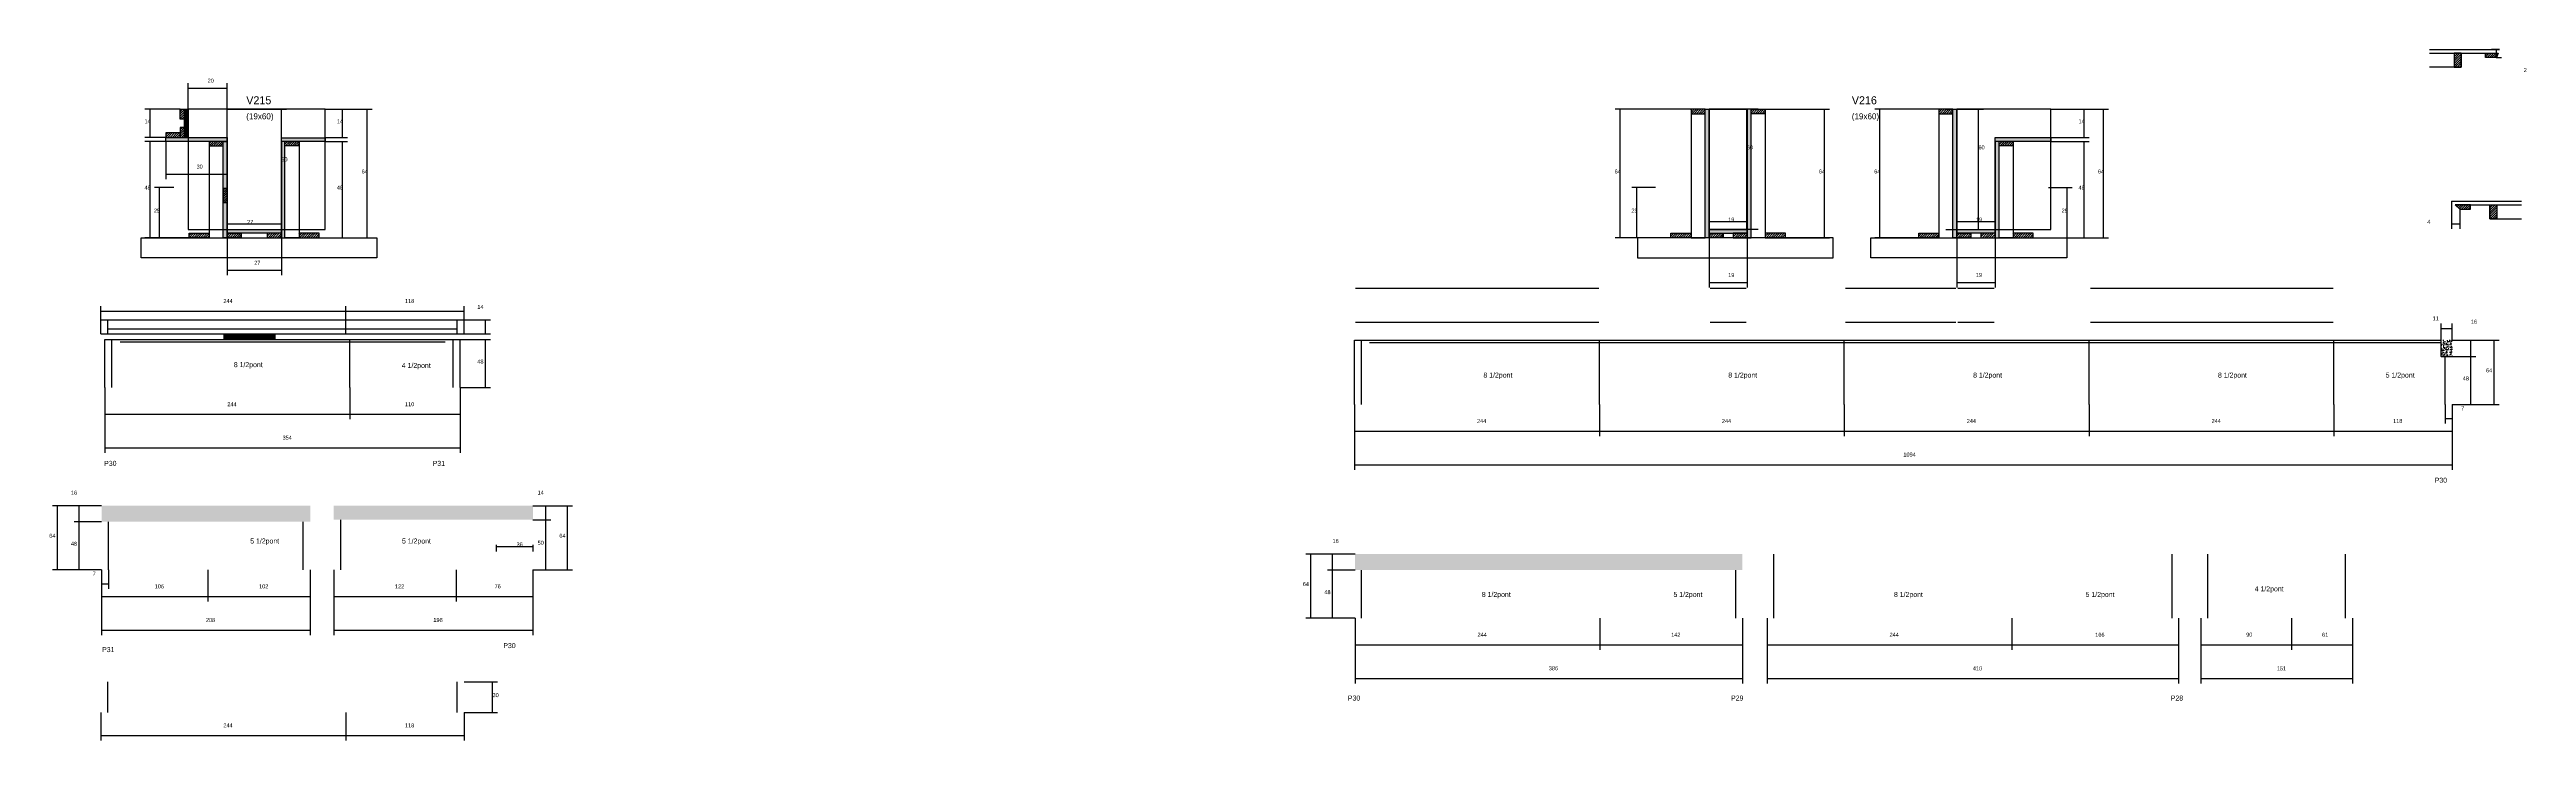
# Model space of a CAD drawing. Header units: metres. Extents: x -2848 to 22762, y -45195 to 1016.
# Drawn here: x 15804 to 18272, y -13829 to -13140 of the extents above; entities that cross this region are included whole.
import ezdxf

# ---------------------------------------------------------------- set-up
doc = ezdxf.new("R2010")
doc.units = ezdxf.units.M
for name, color, linetype in [('CONCRETO', 251, 'Continuous'), ('COTA', 4, 'Continuous'), ('Cota Seção (2x)', 4, 'Continuous'), ('Hachura', 253, 'Continuous'), ('Madeira', 126, 'Continuous'), ('NOMENCLATURA', 7, 'Continuous'), ('Painéis', 200, 'Continuous'), ('SARR_2.2x7', 40, 'Continuous'), ('SARR_EDITAR', 141, 'Continuous'), ('Texto Seção', 7, 'Continuous')]:
    doc.layers.add(name, color=color, linetype=linetype)

msp = doc.modelspace()

# ---------------------------------------------------------------- hatches: boundary and pattern name
at = {"layer": 'COTA'}
h = msp.add_hatch(dxfattribs=at)
h.set_pattern_fill('AR-CONC', scale=0.03)
h.paths.add_polyline_path([(18198.3, -13430.3), (18187.3, -13430.3), (18187.3, -13446.3), (18198.3, -13446.3)])
h = msp.add_hatch(dxfattribs=at)
h.set_pattern_fill('AR-CONC', scale=0.03)
h.paths.add_polyline_path([(15855.8, -13611.2), (15855.8, -13595.2), (15855.8, -13595.2), (16063.8, -13595.2), (16063.8, -13595.2), (16063.8, -13611.2), (16063.8, -13611.2), (15855.8, -13611.2)])
h = msp.add_hatch(dxfattribs=at)
h.set_pattern_fill('AR-CONC', scale=0.03)
h.paths.add_polyline_path([(16087.2, -13609.2), (16087.2, -13595.2), (16087.2, -13595.2), (16285.7, -13595.2), (16285.7, -13595.2), (16285.7, -13609.2), (16285.7, -13609.2), (16087.2, -13609.2)])
h = msp.add_hatch(dxfattribs=at)
h.set_pattern_fill('AR-CONC', scale=0.03)
h.paths.add_polyline_path([(17491, -13659.4), (17491, -13643.4), (17491, -13643.4), (17105, -13643.4), (17105, -13643.4), (17105, -13659.4), (17105, -13659.4), (17491, -13659.4)])
at = {"layer": 'Hachura'}
h = msp.add_hatch(dxfattribs=at)
h.set_pattern_fill('ANSI31', scale=0.5)
h.paths.add_polyline_path([(18207.2, -13144), (18200.2, -13144), (18200.2, -13158), (18207.2, -13158)])
h = msp.add_hatch(dxfattribs=at)
h.set_pattern_fill('ANSI31', scale=0.5)
h.paths.add_polyline_path([(18244.2, -13144), (18242.4, -13148.4), (18242.4, -13148.4), (18231.6, -13148.4), (18231.6, -13148.4), (18231.6, -13144), (18231.6, -13144), (18244.2, -13144)])
h = msp.add_hatch(dxfattribs=at)
h.set_pattern_fill('ANSI31', scale=0.5)
h.paths.add_polyline_path([(15934, -13200), (15938.4, -13200), (15938.4, -13200), (15938.4, -13210), (15938.4, -13210), (15934, -13210), (15934, -13210), (15934, -13200)])
h = msp.add_hatch(color=8, dxfattribs=at)
h.dxf.hatch_style = 1
h.paths.add_polyline_path([(15938.4, -13200), (15942, -13200), (15942, -13200), (15942, -13228), (15942, -13228), (15938.4, -13228), (15938.4, -13228), (15938.4, -13200)])
h = msp.add_hatch(dxfattribs=at)
h.set_pattern_fill('ANSI31', scale=0.5)
h.paths.add_polyline_path([(17453.8, -13204.4), (17453.8, -13200), (17453.8, -13200), (17439.8, -13200), (17439.8, -13200), (17439.8, -13204.4), (17439.8, -13204.4), (17453.8, -13204.4)])
h = msp.add_hatch(color=8, dxfattribs=at)
h.dxf.hatch_style = 1
h.paths.add_polyline_path([(17453.8, -13200), (17457.8, -13200), (17457.8, -13200), (17457.8, -13328), (17457.8, -13328), (17453.8, -13328), (17453.8, -13328), (17453.8, -13200)])
h = msp.add_hatch(color=8, dxfattribs=at)
h.dxf.hatch_style = 1
h.paths.add_polyline_path([(17499.8, -13200), (17495.8, -13200), (17495.8, -13200), (17495.8, -13328), (17495.8, -13328), (17499.8, -13328), (17499.8, -13328), (17499.8, -13200)])
h = msp.add_hatch(dxfattribs=at)
h.set_pattern_fill('ANSI31', scale=0.5)
h.paths.add_polyline_path([(17499.8, -13204.4), (17499.8, -13200), (17499.8, -13200), (17513.8, -13200), (17513.8, -13200), (17513.8, -13204.4), (17513.8, -13204.4), (17499.8, -13204.4)])
h = msp.add_hatch(dxfattribs=at)
h.set_pattern_fill('ANSI31', scale=0.5)
h.paths.add_polyline_path([(17700.7, -13204.4), (17700.7, -13200), (17700.7, -13200), (17686.7, -13200), (17686.7, -13200), (17686.7, -13204.4), (17686.7, -13204.4), (17700.7, -13204.4)])
h = msp.add_hatch(color=8, dxfattribs=at)
h.dxf.hatch_style = 1
h.paths.add_polyline_path([(17700.7, -13200), (17704.7, -13200), (17704.7, -13200), (17704.7, -13328), (17704.7, -13328), (17700.7, -13328), (17700.7, -13328), (17700.7, -13200)])
h = msp.add_hatch(dxfattribs=at)
h.set_pattern_fill('ANSI31', scale=0.5)
h.paths.add_polyline_path([(15934, -13228), (15934, -13223.6), (15934, -13223.6), (15920, -13223.6), (15920, -13223.6), (15920, -13228), (15920, -13228), (15934, -13228)])
h = msp.add_hatch(color=8, dxfattribs=at)
h.dxf.hatch_style = 1
h.paths.add_polyline_path([(15920, -13232), (15920, -13228), (15920, -13228), (15981, -13228), (15981, -13228), (15981, -13232), (15981, -13232), (15920, -13232)])
h = msp.add_hatch(dxfattribs=at)
h.set_pattern_fill('ANSI31', scale=0.5)
h.paths.add_polyline_path([(15934, -13228), (15938.4, -13228), (15938.4, -13228), (15938.4, -13218), (15938.4, -13218), (15934, -13218), (15934, -13218), (15934, -13228)])
h = msp.add_hatch(color=8, dxfattribs=at)
h.dxf.hatch_style = 1
h.paths.add_polyline_path([(16035, -13232), (16035, -13228.4), (16035, -13228.4), (16078.6, -13228.4), (16078.6, -13228.4), (16078.6, -13232), (16078.6, -13232), (16035, -13232)])
h = msp.add_hatch(color=8, dxfattribs=at)
h.dxf.hatch_style = 1
h.paths.add_polyline_path([(17746.7, -13228), (17742.7, -13228), (17742.7, -13228), (17742.7, -13328), (17742.7, -13328), (17746.7, -13328), (17746.7, -13328), (17746.7, -13228)])
h = msp.add_hatch(color=8, dxfattribs=at)
h.dxf.hatch_style = 1
h.paths.add_polyline_path([(17742.7, -13232), (17742.7, -13228), (17742.7, -13228), (17798.3, -13228), (17798.3, -13228), (17798.3, -13232), (17798.3, -13232), (17742.7, -13232)])
h = msp.add_hatch(dxfattribs=at)
h.set_pattern_fill('ANSI31', scale=0.5)
h.paths.add_polyline_path([(15977, -13236.4), (15977, -13232), (15977, -13232), (15963, -13232), (15963, -13232), (15963, -13236.4), (15963, -13236.4), (15977, -13236.4)])
h = msp.add_hatch(color=8, dxfattribs=at)
h.dxf.hatch_style = 1
h.paths.add_polyline_path([(15977, -13232), (15981, -13232), (15981, -13232), (15981, -13328), (15981, -13328), (15977, -13328), (15977, -13328), (15977, -13232)])
h = msp.add_hatch(color=8, dxfattribs=at)
h.dxf.hatch_style = 1
h.paths.add_polyline_path([(16038.6, -13232), (16035, -13232), (16035, -13232), (16035, -13328), (16035, -13328), (16038.6, -13328), (16038.6, -13328), (16038.6, -13232)])
h = msp.add_hatch(dxfattribs=at)
h.set_pattern_fill('ANSI31', scale=0.5)
h.paths.add_polyline_path([(16038.6, -13236.4), (16038.6, -13232), (16038.6, -13232), (16052.6, -13232), (16052.6, -13232), (16052.6, -13236.4), (16052.6, -13236.4), (16038.6, -13236.4)])
h = msp.add_hatch(dxfattribs=at)
h.set_pattern_fill('ANSI31', scale=0.5)
h.paths.add_polyline_path([(17746.7, -13236.4), (17746.7, -13232), (17746.7, -13232), (17760.7, -13232), (17760.7, -13232), (17760.7, -13236.4), (17760.7, -13236.4), (17746.7, -13236.4)])
h = msp.add_hatch(dxfattribs=at)
h.set_pattern_fill('ANSI31', scale=0.5)
h.paths.add_polyline_path([(15977, -13293), (15981.4, -13293), (15981.4, -13293), (15981.4, -13279), (15981.4, -13279), (15977, -13279), (15977, -13279), (15977, -13293)])
h = msp.add_hatch(dxfattribs=at)
h.set_pattern_fill('ANSI31', scale=0.5)
h.paths.add_polyline_path([(18201.3, -13295.3), (18205.9, -13299.7), (18205.9, -13299.7), (18216.7, -13299.7), (18216.7, -13299.7), (18216.7, -13295.3), (18216.7, -13295.3), (18201.3, -13295.3)])
h = msp.add_hatch(dxfattribs=at)
h.set_pattern_fill('ANSI31', scale=0.5)
h.paths.add_polyline_path([(18235.9, -13295.3), (18242.9, -13295.3), (18242.9, -13309.3), (18235.9, -13309.3)])
h = msp.add_hatch(dxfattribs=at)
h.set_pattern_fill('ANSI31', scale=0.5)
h.paths.add_polyline_path([(15943, -13328), (15943, -13323.6), (15943, -13323.6), (15963, -13323.6), (15963, -13323.6), (15963, -13328), (15963, -13328), (15943, -13328)])
h = msp.add_hatch(color=8, dxfattribs=at)
h.dxf.hatch_style = 1
h.paths.add_polyline_path([(15981, -13323.6), (15981, -13320), (15981, -13320), (16035, -13320), (16035, -13320), (16035, -13323.6), (16035, -13323.6), (15981, -13323.6)])
h = msp.add_hatch(dxfattribs=at)
h.set_pattern_fill('ANSI31', scale=0.5)
h.paths.add_polyline_path([(15981, -13328), (15981, -13323.6), (15981, -13323.6), (15995, -13323.6), (15995, -13323.6), (15995, -13328), (15995, -13328), (15981, -13328)])
h = msp.add_hatch(dxfattribs=at)
h.set_pattern_fill('ANSI31', scale=0.5)
h.paths.add_polyline_path([(16035, -13328), (16035, -13323.6), (16035, -13323.6), (16021, -13323.6), (16021, -13323.6), (16021, -13328), (16021, -13328), (16035, -13328)])
h = msp.add_hatch(dxfattribs=at)
h.set_pattern_fill('ANSI31', scale=0.5)
h.paths.add_polyline_path([(16072.6, -13328), (16072.6, -13323.6), (16072.6, -13323.6), (16052.6, -13323.6), (16052.6, -13323.6), (16052.6, -13328), (16052.6, -13328), (16072.6, -13328)])
h = msp.add_hatch(dxfattribs=at)
h.set_pattern_fill('ANSI31', scale=0.5)
h.paths.add_polyline_path([(17419.8, -13328), (17419.8, -13323.6), (17419.8, -13323.6), (17439.8, -13323.6), (17439.8, -13323.6), (17439.8, -13328), (17439.8, -13328), (17419.8, -13328)])
h = msp.add_hatch(color=8, dxfattribs=at)
h.dxf.hatch_style = 1
h.paths.add_polyline_path([(17495.8, -13323.6), (17495.8, -13320), (17495.8, -13320), (17457.8, -13320), (17457.8, -13320), (17457.8, -13323.6), (17457.8, -13323.6), (17495.8, -13323.6)])
h = msp.add_hatch(dxfattribs=at)
h.set_pattern_fill('ANSI31', scale=0.5)
h.paths.add_polyline_path([(17457.8, -13328), (17457.8, -13323.6), (17457.8, -13323.6), (17471.8, -13323.6), (17471.8, -13323.6), (17471.8, -13328), (17471.8, -13328), (17457.8, -13328)])
h = msp.add_hatch(dxfattribs=at)
h.set_pattern_fill('ANSI31', scale=0.5)
h.paths.add_polyline_path([(17495.8, -13328), (17495.8, -13323.6), (17495.8, -13323.6), (17481.8, -13323.6), (17481.8, -13323.6), (17481.8, -13328), (17481.8, -13328), (17495.8, -13328)])
h = msp.add_hatch(dxfattribs=at)
h.set_pattern_fill('ANSI31', scale=0.5)
h.paths.add_polyline_path([(17533.8, -13328), (17533.8, -13323.6), (17533.8, -13323.6), (17513.8, -13323.6), (17513.8, -13323.6), (17513.8, -13328), (17513.8, -13328), (17533.8, -13328)])
h = msp.add_hatch(dxfattribs=at)
h.set_pattern_fill('ANSI31', scale=0.5)
h.paths.add_polyline_path([(17666.7, -13328), (17666.7, -13323.6), (17666.7, -13323.6), (17686.7, -13323.6), (17686.7, -13323.6), (17686.7, -13328), (17686.7, -13328), (17666.7, -13328)])
h = msp.add_hatch(color=8, dxfattribs=at)
h.dxf.hatch_style = 1
h.paths.add_polyline_path([(17704.7, -13323.6), (17704.7, -13320), (17704.7, -13320), (17742.7, -13320), (17742.7, -13320), (17742.7, -13323.6), (17742.7, -13323.6), (17704.7, -13323.6)])
h = msp.add_hatch(dxfattribs=at)
h.set_pattern_fill('ANSI31', scale=0.5)
h.paths.add_polyline_path([(17704.7, -13328), (17704.7, -13323.6), (17704.7, -13323.6), (17718.7, -13323.6), (17718.7, -13323.6), (17718.7, -13328), (17718.7, -13328), (17704.7, -13328)])
h = msp.add_hatch(dxfattribs=at)
h.set_pattern_fill('ANSI31', scale=0.5)
h.paths.add_polyline_path([(17742.7, -13328), (17742.7, -13323.6), (17742.7, -13323.6), (17728.7, -13323.6), (17728.7, -13323.6), (17728.7, -13328), (17728.7, -13328), (17742.7, -13328)])
h = msp.add_hatch(dxfattribs=at)
h.set_pattern_fill('ANSI31', scale=0.5)
h.paths.add_polyline_path([(17780.7, -13328), (17780.7, -13323.6), (17780.7, -13323.6), (17760.7, -13323.6), (17760.7, -13323.6), (17760.7, -13328), (17760.7, -13328), (17780.7, -13328)])

# ---------------------------------------------------------------- linework, layer by layer
at = {"layer": 'CONCRETO'}
for points in [[(16035, -13200), (15981, -13200), (15981, -13200), (15942, -13200), (15942, -13228), (15981, -13228), (15981, -13320), (16035, -13320), (16035, -13228.4), (16078.6, -13228.4), (16078.6, -13200)], [(15942, -13320), (16078.6, -13320), (16078.6, -13200), (15942, -13200)], [(17457.8, -13200), (17457.8, -13200), (17495.8, -13200), (17495.8, -13228), (17495.8, -13228), (17495.8, -13320), (17457.8, -13320), (17457.8, -13200)], [(17457.8, -13320), (17495.8, -13320), (17495.8, -13200), (17457.8, -13200)], [(17798.3, -13228), (17798.3, -13200), (17704.7, -13200), (17704.7, -13228), (17704.7, -13228), (17704.7, -13320), (17742.7, -13320), (17742.7, -13228)], [(17704.7, -13320), (17798.3, -13320), (17798.3, -13200), (17704.7, -13200)]]:
    msp.add_lwpolyline(points, close=True, dxfattribs=at)
at = {"layer": 'COTA'}
for p, q in [((18245.6, -13140.4), (18237.4, -13140.4)), ((18242.4, -13148.4), (18242.4, -13140.4)), ((18242.4, -13148.4), (18247.4, -13148.4)), ((15942, -13228), (15942, -13174)), ((15942, -13179), (15981, -13179)), ((15981, -13228), (15981, -13174)), ((15934, -13200), (15899.1, -13200)), ((15934, -13200), (15899.1, -13200)), ((15904.1, -13228), (15904.1, -13200)), ((15904.1, -13228), (15904.1, -13200)), ((16078.6, -13200), (16125.4, -13200)), ((16080, -13200), (16100.8, -13200)), ((16080, -13200), (16100.8, -13200)), ((16095.8, -13228), (16095.8, -13200)), ((16095.8, -13228), (16095.8, -13200)), ((16120.4, -13328), (16120.4, -13200)), ((17439.8, -13200), (17364.1, -13200)), ((17369.1, -13328), (17369.1, -13200)), ((17513.8, -13200), (17577.7, -13200)), ((17572.7, -13328), (17572.7, -13200)), ((17686.7, -13200), (17622.8, -13200)), ((17627.8, -13328), (17627.8, -13200)), ((17798.3, -13200), (17855.7, -13200)), ((17798.3, -13200), (17836.4, -13200)), ((17831.4, -13228), (17831.4, -13200)), ((17850.7, -13328), (17850.7, -13200)), ((15920, -13228), (15899.1, -13228)), ((15920, -13228), (15899.1, -13228)), ((16078.6, -13228), (16100.8, -13228)), ((16078.6, -13228), (16100.8, -13228)), ((17798.3, -13228), (17836.4, -13228)), ((15920, -13232), (15899.1, -13232)), ((15904.1, -13328), (15904.1, -13232)), ((15920, -13232), (15920, -13269.6)), ((15981, -13232), (15981, -13269.6)), ((16078.6, -13232), (16100.8, -13232)), ((16095.8, -13328), (16095.8, -13232)), ((17798.3, -13232), (17836.4, -13232)), ((17831.4, -13328), (17831.4, -13232)), ((15927.7, -13278), (15908.5, -13278)), ((15913.5, -13328), (15913.5, -13278)), ((15920, -13264.6), (15981, -13264.6)), ((17404.5, -13278), (17380.9, -13278)), ((17385.9, -13328), (17385.9, -13278)), ((17796, -13278), (17819.6, -13278)), ((17814.6, -13328), (17814.6, -13278)), ((18197.5, -13291.7), (18197.5, -13319.2)), ((18205.9, -13299.7), (18205.9, -13319.2)), ((15947.4, -13328), (15899.1, -13328)), ((15927.7, -13328), (15908.5, -13328)), ((15981, -13328), (15981, -13365.5)), ((16035, -13328), (16035, -13365.5)), ((16068.6, -13328), (16100.8, -13328)), ((16076.6, -13328), (16125.4, -13328)), ((17424.2, -13328), (17364.1, -13328)), ((17404.5, -13328), (17380.9, -13328)), ((17457.8, -13328), (17457.8, -13377.7)), ((17495.8, -13328), (17495.8, -13377.7)), ((17529.4, -13328), (17577.7, -13328)), ((17671.1, -13328), (17622.8, -13328)), ((17704.7, -13328), (17704.7, -13377.7)), ((17742.7, -13328), (17742.7, -13377.7)), ((17776.3, -13328), (17855.7, -13328)), ((17776.3, -13328), (17836.4, -13328)), ((17796, -13328), (17819.6, -13328)), ((18197.5, -13314.2), (18205.9, -13314.2)), ((15981, -13360.5), (16035, -13360.5)), ((17457.8, -13372.7), (17495.8, -13372.7)), ((17704.7, -13372.7), (17742.7, -13372.7)), ((15859.2, -13477.5), (15859.2, -13509.1)), ((15859.2, -13477.5), (15859.2, -13542.6)), ((16103.2, -13477.5), (16103.2, -13509.1)), ((16103.2, -13477.5), (16103.2, -13509.1)), ((16213.2, -13477.5), (16213.2, -13509.1)), ((16213.2, -13477.5), (16213.2, -13542.6)), ((17104.5, -13494.3), (17104.5, -13525.9)), ((17104.5, -13494.3), (17104.5, -13559.4)), ((17348.5, -13494.3), (17348.5, -13525.9)), ((17348.5, -13494.3), (17348.5, -13525.9)), ((17592.5, -13494.3), (17592.5, -13525.9)), ((17592.5, -13494.3), (17592.5, -13525.9)), ((17836.5, -13494.3), (17836.5, -13525.9)), ((17836.5, -13494.3), (17836.5, -13525.9)), ((18080.5, -13494.3), (18080.5, -13525.9)), ((18080.5, -13494.3), (18080.5, -13525.9)), ((18191.3, -13494.3), (18191.3, -13513.2)), ((18198.3, -13494.3), (18198.3, -13525.9)), ((18198.3, -13494.3), (18198.3, -13559.4)), ((18198.3, -13494.3), (18198.3, -13513.2)), ((15859.2, -13504.1), (16103.2, -13504.1)), ((16103.2, -13504.1), (16213.2, -13504.1)), ((17104.5, -13520.9), (17348.5, -13520.9)), ((17348.5, -13520.9), (17592.5, -13520.9)), ((17592.5, -13520.9), (17836.5, -13520.9)), ((17836.5, -13520.9), (18080.5, -13520.9)), ((18080.5, -13520.9), (18198.3, -13520.9)), ((18191.3, -13508.2), (18198.3, -13508.2)), ((15859.2, -13537.6), (16213.2, -13537.6)), ((17104.5, -13554.4), (18198.3, -13554.4)), ((15855.8, -13595.2), (15806.8, -13595.2)), ((15811.8, -13659.2), (15811.8, -13595.2)), ((15855.8, -13595.2), (15828.4, -13595.2)), ((15833.4, -13611.2), (15833.4, -13595.2)), ((16285.7, -13595.2), (16303.5, -13595.2)), ((16285.7, -13595.2), (16325.1, -13595.2)), ((16298.5, -13609.2), (16298.5, -13595.2)), ((16320.1, -13659.2), (16320.1, -13595.2)), ((15855.8, -13611.2), (15828.4, -13611.2)), ((15855.8, -13611.2), (15828.4, -13611.2)), ((15833.4, -13659.2), (15833.4, -13611.2)), ((16285.7, -13609.2), (16303.5, -13609.2)), ((16285.7, -13609.2), (16303.5, -13609.2)), ((16298.5, -13659.2), (16298.5, -13609.2)), ((17105, -13643.4), (17055.9, -13643.4)), ((17060.9, -13707.4), (17060.9, -13643.4)), ((17105, -13643.4), (17077.5, -13643.4)), ((17082.5, -13659.4), (17082.5, -13643.4)), ((15855.8, -13659.2), (15806.8, -13659.2)), ((15855.8, -13659.2), (15828.4, -13659.2)), ((15855.8, -13659.2), (15855.8, -13690.7)), ((15855.8, -13659.2), (15855.8, -13724.3)), ((15855.8, -13659.2), (15855.8, -13678.1)), ((15855.8, -13673.1), (15862.8, -13673.1)), ((15862.8, -13659.2), (15862.8, -13678.1)), ((15961.8, -13659.2), (15961.8, -13690.7)), ((15961.8, -13659.2), (15961.8, -13690.7)), ((16063.8, -13659.2), (16063.8, -13690.7)), ((16063.8, -13659.2), (16063.8, -13724.3)), ((16087.2, -13659.2), (16087.2, -13690.7)), ((16087.2, -13659.2), (16087.2, -13724.3)), ((16209.2, -13659.2), (16209.2, -13690.7)), ((16209.2, -13659.2), (16209.2, -13690.7)), ((16285.7, -13659.2), (16285.7, -13690.7)), ((16285.7, -13659.2), (16285.7, -13724.3)), ((16285.7, -13659.2), (16303.5, -13659.2)), ((16285.7, -13659.2), (16325.1, -13659.2)), ((17105, -13659.4), (17077.5, -13659.4)), ((17105, -13659.4), (17077.5, -13659.4)), ((17082.5, -13707.4), (17082.5, -13659.4)), ((15855.8, -13685.7), (15961.8, -13685.7)), ((15961.8, -13685.7), (16063.8, -13685.7)), ((16087.2, -13685.7), (16209.2, -13685.7)), ((16209.2, -13685.7), (16285.7, -13685.7)), ((15855.8, -13719.3), (16063.8, -13719.3)), ((16087.2, -13719.3), (16285.7, -13719.3)), ((17105, -13707.4), (17055.9, -13707.4)), ((17105, -13707.4), (17077.5, -13707.4)), ((17105, -13707.4), (17105, -13739)), ((17105, -13707.4), (17105, -13772.5)), ((17349, -13707.4), (17349, -13739)), ((17349, -13707.4), (17349, -13739)), ((17491, -13707.4), (17491, -13739)), ((17491, -13707.4), (17491, -13772.5)), ((17515.6, -13707.4), (17515.6, -13739)), ((17515.6, -13707.4), (17515.6, -13772.5)), ((17759.6, -13707.4), (17759.6, -13739)), ((17759.6, -13707.4), (17759.6, -13739)), ((17925.6, -13707.4), (17925.6, -13739)), ((17925.6, -13707.4), (17925.6, -13772.5)), ((17947.9, -13707.4), (17947.9, -13772.5)), ((18099.1, -13707.4), (18099.1, -13772.5)), ((17105, -13734), (17349, -13734)), ((17349, -13734), (17491, -13734)), ((17515.6, -13734), (17759.6, -13734)), ((17759.6, -13734), (17925.6, -13734)), ((17105, -13767.5), (17491, -13767.5)), ((17515.6, -13767.5), (17925.6, -13767.5)), ((17947.9, -13767.5), (18099.1, -13767.5))]:
    msp.add_line(p, q, dxfattribs=at)
at = {"layer": 'Cota Seção (2x)'}
for p, q in [((15981, -13200), (16040, -13200)), ((16035, -13320), (16035, -13200)), ((17506.8, -13200), (17490.3, -13200)), ((17495.3, -13320), (17495.3, -13200)), ((17693.7, -13200), (17731.2, -13200)), ((17726.2, -13320), (17726.2, -13200)), ((15981, -13328), (15981, -13309.3)), ((15981, -13314.3), (16035, -13314.3)), ((15981, -13320), (16040, -13320)), ((16035, -13328), (16035, -13309.3)), ((17457.8, -13328), (17457.8, -13307)), ((17457.8, -13312), (17495.8, -13312)), ((17506.8, -13320), (17490.3, -13320)), ((17495.8, -13328), (17495.8, -13307)), ((17693.7, -13320), (17731.2, -13320)), ((17704.7, -13328), (17704.7, -13307)), ((17704.7, -13312), (17742.7, -13312)), ((17742.7, -13328), (17742.7, -13307)), ((15855.2, -13410), (15855.2, -13396.2)), ((15855.2, -13401.2), (16099.2, -13401.2)), ((16099.2, -13410), (16099.2, -13396.2)), ((16099.2, -13410), (16099.2, -13396.2)), ((16099.2, -13401.2), (16217.2, -13401.2)), ((16217.2, -13410), (16217.2, -13396.2)), ((16217.2, -13410), (16243.4, -13410)), ((16217.2, -13424), (16243.4, -13424)), ((16238.4, -13424), (16238.4, -13410)), ((18187.3, -13430.3), (18187.3, -13413.6)), ((18187.3, -13418.6), (18198.3, -13418.6)), ((18198.3, -13430.3), (18198.3, -13413.6)), ((16213.2, -13429.5), (16243.4, -13429.5)), ((16238.4, -13477.5), (16238.4, -13429.5)), ((18198.3, -13430.3), (18221.9, -13430.3)), ((18198.3, -13430.3), (18245.1, -13430.3)), ((18198.3, -13446.3), (18221.9, -13446.3)), ((18198.3, -13446.3), (18221.9, -13446.3)), ((18216.9, -13446.3), (18216.9, -13430.3)), ((18216.9, -13494.3), (18216.9, -13446.3)), ((18240.1, -13494.3), (18240.1, -13430.3)), ((16213.2, -13477.5), (16243.4, -13477.5)), ((18198.3, -13494.3), (18221.9, -13494.3)), ((18198.3, -13494.3), (18245.1, -13494.3)), ((16249.2, -13634.2), (16249.2, -13640.8)), ((16249.2, -13635.8), (16285.7, -13635.8)), ((16285.7, -13634.2), (16285.7, -13640.8)), ((17947.9, -13707.4), (17947.9, -13739)), ((18038.1, -13707.4), (18038.1, -13739)), ((18038.1, -13707.4), (18038.1, -13739)), ((18099.1, -13707.4), (18099.1, -13739)), ((17947.9, -13734), (18038.1, -13734)), ((18038.1, -13734), (18099.1, -13734)), ((16217.2, -13770.8), (16250.5, -13770.8)), ((16245.5, -13801.3), (16245.5, -13770.8)), ((15855.2, -13801.3), (15855.2, -13829.3)), ((16099.2, -13801.3), (16099.2, -13829.3)), ((16099.2, -13801.3), (16099.2, -13829.3)), ((16217.2, -13801.3), (16217.2, -13829.3)), ((16217.2, -13801.3), (16250.5, -13801.3)), ((15855.2, -13824.3), (16099.2, -13824.3)), ((16099.2, -13824.3), (16217.2, -13824.3))]:
    msp.add_line(p, q, dxfattribs=at)
at = {"layer": 'Madeira'}
for points in [[(18207.2, -13144), (18207.2, -13158), (18175.8, -13158)], [(18235.9, -13295.3), (18235.9, -13309.3), (18267.3, -13309.3)]]:
    msp.add_lwpolyline(points, dxfattribs=at)
for points in [[(18207.2, -13158), (18207.2, -13144), (18200.2, -13144), (18200.2, -13158)], [(18231.6, -13144), (18244.2, -13144), (18242.4, -13148.4), (18231.6, -13148.4)], [(15934, -13200), (15938.4, -13200), (15938.4, -13210), (15934, -13210)], [(17453.8, -13204.4), (17453.8, -13200), (17439.8, -13200), (17439.8, -13204.4)], [(17453.8, -13200), (17439.8, -13200), (17439.8, -13328), (17453.8, -13328)], [(17499.8, -13204.4), (17499.8, -13200), (17513.8, -13200), (17513.8, -13204.4)], [(17499.8, -13200), (17513.8, -13200), (17513.8, -13328), (17499.8, -13328)], [(17700.7, -13204.4), (17700.7, -13200), (17686.7, -13200), (17686.7, -13204.4)], [(17700.7, -13200), (17686.7, -13200), (17686.7, -13328), (17700.7, -13328)], [(15934, -13228), (15934, -13223.6), (15920, -13223.6), (15920, -13228)], [(15934, -13228), (15938.4, -13228), (15938.4, -13218), (15934, -13218)], [(15977, -13236.4), (15977, -13232), (15963, -13232), (15963, -13236.4)], [(15977, -13232), (15963, -13232), (15963, -13328), (15977, -13328)], [(16038.6, -13236.4), (16038.6, -13232), (16052.6, -13232), (16052.6, -13236.4)], [(16038.6, -13232), (16052.6, -13232), (16052.6, -13328), (16038.6, -13328)], [(17746.7, -13236.4), (17746.7, -13232), (17760.7, -13232), (17760.7, -13236.4)], [(17746.7, -13232), (17760.7, -13232), (17760.7, -13328), (17746.7, -13328)], [(15977, -13293), (15981.4, -13293), (15981.4, -13279), (15977, -13279)], [(18216.7, -13295.3), (18201.3, -13295.3), (18205.9, -13299.7), (18216.7, -13299.7)], [(18235.9, -13309.3), (18235.9, -13295.3), (18242.9, -13295.3), (18242.9, -13309.3)], [(16130, -13348), (15895.2, -13348), (15895.2, -13328), (16130, -13328)], [(15943, -13328), (15943, -13323.6), (15963, -13323.6), (15963, -13328)], [(15981, -13328), (15981, -13323.6), (15995, -13323.6), (15995, -13328)], [(16035, -13328), (16035, -13323.6), (16021, -13323.6), (16021, -13328)], [(16072.6, -13328), (16072.6, -13323.6), (16052.6, -13323.6), (16052.6, -13328)], [(17386.4, -13348), (17581.5, -13348), (17581.5, -13328), (17386.4, -13328)], [(17419.8, -13328), (17419.8, -13323.6), (17439.8, -13323.6), (17439.8, -13328)], [(17457.8, -13328), (17457.8, -13323.6), (17471.8, -13323.6), (17471.8, -13328)], [(17495.8, -13328), (17495.8, -13323.6), (17481.8, -13323.6), (17481.8, -13328)], [(17533.8, -13328), (17533.8, -13323.6), (17513.8, -13323.6), (17513.8, -13328)], [(17814.2, -13348), (17619, -13348), (17619, -13328), (17814.2, -13328)], [(17666.7, -13328), (17666.7, -13323.6), (17686.7, -13323.6), (17686.7, -13328)], [(17704.7, -13328), (17704.7, -13323.6), (17718.7, -13323.6), (17718.7, -13328)], [(17742.7, -13328), (17742.7, -13323.6), (17728.7, -13323.6), (17728.7, -13328)], [(17780.7, -13328), (17780.7, -13323.6), (17760.7, -13323.6), (17760.7, -13328)]]:
    msp.add_lwpolyline(points, close=True, dxfattribs=at)
at = {"layer": 'Painéis'}
for p, q in [((18175.8, -13140.4), (18245.6, -13140.4)), ((18175.8, -13144), (18244.2, -13144)), ((15942, -13228), (15942, -13200)), ((17457.8, -13328), (17457.8, -13200)), ((17495.8, -13328), (17495.8, -13200)), ((17704.7, -13328), (17704.7, -13200)), ((15920, -13228), (15981, -13228)), ((15920, -13232), (15920, -13228)), ((15981, -13232), (15981, -13228)), ((16035, -13228.4), (16078.6, -13228.4)), ((16035, -13232), (16035, -13228.4)), ((16078.6, -13232), (16078.6, -13228.4)), ((17742.7, -13228), (17798.3, -13228)), ((17742.7, -13232), (17742.7, -13228)), ((17798.3, -13232), (17798.3, -13228)), ((15981, -13328), (15981, -13232)), ((16035, -13328), (16035, -13232)), ((17742.7, -13328), (17742.7, -13232)), ((18197.5, -13291.7), (18267.4, -13291.7)), ((18201.3, -13295.3), (18267.3, -13295.3)), ((15981, -13320), (16035, -13320)), ((15981, -13323.6), (15981, -13320)), ((16035, -13323.6), (16035, -13320)), ((17457.8, -13320), (17495.8, -13320)), ((17457.8, -13323.6), (17457.8, -13320)), ((17495.8, -13323.6), (17495.8, -13320)), ((17704.7, -13320), (17742.7, -13320)), ((17704.7, -13323.6), (17704.7, -13320)), ((17742.7, -13323.6), (17742.7, -13320)), ((15855.2, -13410), (16217.2, -13410)), ((15855.2, -13424), (15855.2, -13410)), ((15855.2, -13424), (16217.2, -13424)), ((16099.2, -13424), (16099.2, -13410)), ((16217.2, -13424), (16217.2, -13410)), ((15859.2, -13429.5), (16213.2, -13429.5)), ((15859.2, -13477.5), (15859.2, -13429.5)), ((16103.2, -13477.5), (16103.2, -13429.5)), ((16213.2, -13477.5), (16213.2, -13429.5)), ((17104.5, -13430.3), (18187.3, -13430.3)), ((17104.5, -13494.3), (17104.5, -13430.3)), ((17348.5, -13494.3), (17348.5, -13430.3)), ((17592.5, -13494.3), (17592.5, -13430.3)), ((17836.5, -13494.3), (17836.5, -13430.3)), ((18080.5, -13494.3), (18080.5, -13430.3)), ((18187.3, -13446.3), (18187.3, -13430.3)), ((18187.3, -13446.3), (18198.3, -13446.3))]:
    msp.add_line(p, q, dxfattribs=at)
for points in [[(15938.4, -13200), (15942, -13200), (15942, -13228), (15938.4, -13228)], [(17453.8, -13200), (17457.8, -13200), (17457.8, -13328), (17453.8, -13328)], [(17499.8, -13200), (17495.8, -13200), (17495.8, -13328), (17499.8, -13328)], [(17700.7, -13200), (17704.7, -13200), (17704.7, -13328), (17700.7, -13328)], [(15920, -13232), (15920, -13228), (15981, -13228), (15981, -13232)], [(16035, -13232), (16035, -13228.4), (16078.6, -13228.4), (16078.6, -13232)], [(17742.7, -13232), (17742.7, -13228), (17798.3, -13228), (17798.3, -13232)], [(15977, -13232), (15981, -13232), (15981, -13328), (15977, -13328)], [(16038.6, -13232), (16035, -13232), (16035, -13328), (16038.6, -13328)], [(17746.7, -13232), (17742.7, -13232), (17742.7, -13328), (17746.7, -13328)], [(15981, -13323.6), (15981, -13320), (16035, -13320), (16035, -13323.6)], [(17495.8, -13323.6), (17495.8, -13320), (17457.8, -13320), (17457.8, -13323.6)], [(17704.7, -13323.6), (17704.7, -13320), (17742.7, -13320), (17742.7, -13323.6)]]:
    msp.add_lwpolyline(points, close=True, dxfattribs=at)
at = {"layer": 'SARR_2.2x7'}
for p, q in [((17105.5, -13378.32), (17347.8, -13378.32)), ((17458.8, -13378.32), (17494.8, -13378.32)), ((17593.8, -13378.32), (17703.8, -13378.32)), ((17705.8, -13378.32), (17741.8, -13378.32)), ((17837.8, -13378.32), (18079.8, -13378.32)), ((15862.2, -13424), (15862.2, -13410)), ((15977.2, -13424.61), (16029.2, -13424.61)), ((15977.2, -13425.22), (16029.2, -13425.22)), ((15977.2, -13425.83), (16029.2, -13425.83)), ((15977.2, -13426.44), (16029.2, -13426.44)), ((15977.2, -13427.06), (16029.2, -13427.06)), ((15977.2, -13427.67), (16029.2, -13427.67)), ((16210.2, -13424), (16210.2, -13410)), ((17105.5, -13412.31), (17347.8, -13412.31)), ((17458.8, -13412.31), (17494.8, -13412.31)), ((17593.8, -13412.31), (17703.8, -13412.31)), ((17705.8, -13412.31), (17741.8, -13412.31)), ((17837.8, -13412.31), (18079.8, -13412.31)), ((15866.2, -13477.5), (15866.2, -13429.5)), ((15874.2, -13431.7), (16103.2, -13431.7)), ((15977.2, -13428.28), (16029.2, -13428.28)), ((15977.2, -13428.89), (16029.2, -13428.89)), ((16103.2, -13431.7), (16198.2, -13431.7)), ((16206.2, -13477.5), (16206.2, -13429.5)), ((17111.5, -13494.3), (17111.5, -13430.3)), ((17119.5, -13432.5), (17348.5, -13432.5)), ((17348.5, -13432.5), (17592.5, -13432.5)), ((17592.5, -13432.5), (17836.5, -13432.5)), ((17836.5, -13432.5), (18080.5, -13432.5)), ((18080.5, -13432.5), (18187.3, -13432.5)), ((18191.3, -13494.3), (18191.3, -13446.3)), ((15862.8, -13659.2), (15862.8, -13611.2)), ((16056.8, -13659.2), (16056.8, -13611.2)), ((16094.2, -13659.2), (16094.2, -13609.2)), ((17522.2, -13707.4), (17522.2, -13643.4)), ((17919.1, -13707.4), (17919.1, -13643.4)), ((17954.9, -13707.4), (17954.9, -13643.4)), ((18092.1, -13707.4), (18092.1, -13643.4)), ((17111.5, -13707.4), (17111.5, -13659.4)), ((17484.4, -13707.4), (17484.4, -13659.4)), ((15862.2, -13801.3), (15862.2, -13770.8)), ((16210.2, -13801.3), (16210.2, -13770.8))]:
    msp.add_line(p, q, dxfattribs=at)
at = {"layer": 'SARR_EDITAR'}
msp.add_line((15862.2, -13419), (16210.2, -13419), dxfattribs=at)

# ---------------------------------------------------------------- texts
at = {"layer": 'COTA'}
for s, p in [('20', (15961.5, -13173.5)), ('2', (18269.6, -13162.9)), ('14', (15898.6, -13214)), ('14', (15898.6, -13214)), ('14', (16090.3, -13214)), ('14', (16090.3, -13214)), ('14', (17825.9, -13214)), ('48', (15898.6, -13280)), ('30', (15950.5, -13259.1)), ('48', (16090.3, -13280)), ('64', (16114.9, -13264)), ('64', (17363.6, -13264)), ('64', (17567.2, -13264)), ('64', (17622.3, -13264)), ('48', (17825.9, -13280)), ('64', (17845.2, -13264)), ('25', (15908, -13303)), ('25', (17380.4, -13303)), ('25', (17809.1, -13303)), ('4', (18173.5, -13314.2)), ('27', (16008, -13355)), ('19', (17476.8, -13367.2)), ('19', (17723.7, -13367.2)), ('244', (15981.2, -13496)), ('110', (16158.2, -13496)), ('7', (18207.2, -13500.2)), ('354', (16036.2, -13529.4)), ('244', (17226.5, -13512.8)), ('244', (17470.5, -13512.8)), ('244', (17714.5, -13512.8)), ('244', (17958.5, -13512.8)), ('118', (18139.4, -13512.8)), ('1094', (17651.4, -13546.2)), ('16', (15825.3, -13584.2)), ('14', (16290.4, -13584.1)), ('64', (15803.7, -13627.2)), ('64', (16312, -13627.2)), ('48', (15825.3, -13635.2)), ('50', (16290.4, -13634.2)), ('16', (17082.5, -13632.4)), ('7', (15846.9, -13665)), ('106', (15908.8, -13677.6)), ('102', (16012.8, -13677.6)), ('122', (16148.2, -13677.7)), ('76', (16247.5, -13677.6)), ('64', (17052.8, -13675.4)), ('48', (17074.4, -13683.4)), ('208', (15959.8, -13711.2)), ('198', (16186.5, -13711.1)), ('244', (17227, -13725.9)), ('142', (17420, -13725.9)), ('244', (17637.6, -13725.9)), ('166', (17842.6, -13725.9)), ('386', (17298, -13759.3)), ('410', (17720.6, -13759.4)), ('151', (18023.5, -13759.4))]:
    msp.add_text(s, height=4, dxfattribs=at).set_placement(p)
at = {"layer": 'Cota Seção (2x)'}
for s, p in [('60', (16035, -13252)), ('60', (17495.3, -13240)), ('60', (17726.2, -13240)), ('27', (16000.9, -13314.3)), ('19', (17476.8, -13312)), ('19', (17723.7, -13312)), ('244', (15977.2, -13393.2)), ('118', (16158.2, -13393.1)), ('14', (16230.3, -13399)), ('11', (18178.8, -13410.5)), ('16', (18216.9, -13413.8)), ('48', (16230.3, -13453.5)), ('48', (18208.8, -13470.3)), ('64', (18232, -13462.3)), ('36', (16269.4, -13635.8)), ('90', (17993, -13725.8)), ('61', (18068.6, -13725.9)), ('30', (16245.5, -13786.1)), ('244', (15977.2, -13816.2)), ('118', (16158.2, -13816.2))]:
    msp.add_text(s, height=4, dxfattribs=at).set_placement(p)
at = {"layer": 'NOMENCLATURA'}
for s, p in [('8 1/2pont', (15987.6, -13457.1)), ('4 1/2pont', (16155, -13457.9)), ('8 1/2pont', (17232.9, -13467.5)), ('8 1/2pont', (17476.9, -13467.5)), ('8 1/2pont', (17720.9, -13467.5)), ('8 1/2pont', (17964.9, -13467.5)), ('5 1/2pont', (18132, -13467.5)), ('P30', (15858.4, -13555.5)), ('P31', (16185.8, -13555.5)), ('P30', (18180.9, -13572.3)), ('5 1/2pont', (16004, -13632.9)), ('5 1/2pont', (16155.2, -13632.9)), ('8 1/2pont', (17231.3, -13686.2)), ('5 1/2pont', (17422.3, -13686.2)), ('8 1/2pont', (17642, -13686.2)), ('5 1/2pont', (17833, -13686.2)), ('4 1/2pont', (18001.5, -13680.6)), ('P31', (15856.4, -13741.2)), ('P30', (16256.2, -13737.2)), ('P30', (17097.8, -13789.5)), ('P29', (17479.7, -13789.5)), ('P28', (17917.9, -13789.5))]:
    msp.add_text(s, height=5, dxfattribs=at).set_placement(p)
at = {"layer": 'Texto Seção'}
for s, height, p in [('V215', 8, (16000, -13195)), ('(19x60)', 6, (16000, -13210)), ('V216', 8, (17600, -13195)), ('(19x60)', 6, (17600, -13210))]:
    msp.add_text(s, height=height, dxfattribs=at).set_placement(p)

doc.saveas('drawing.dxf')
